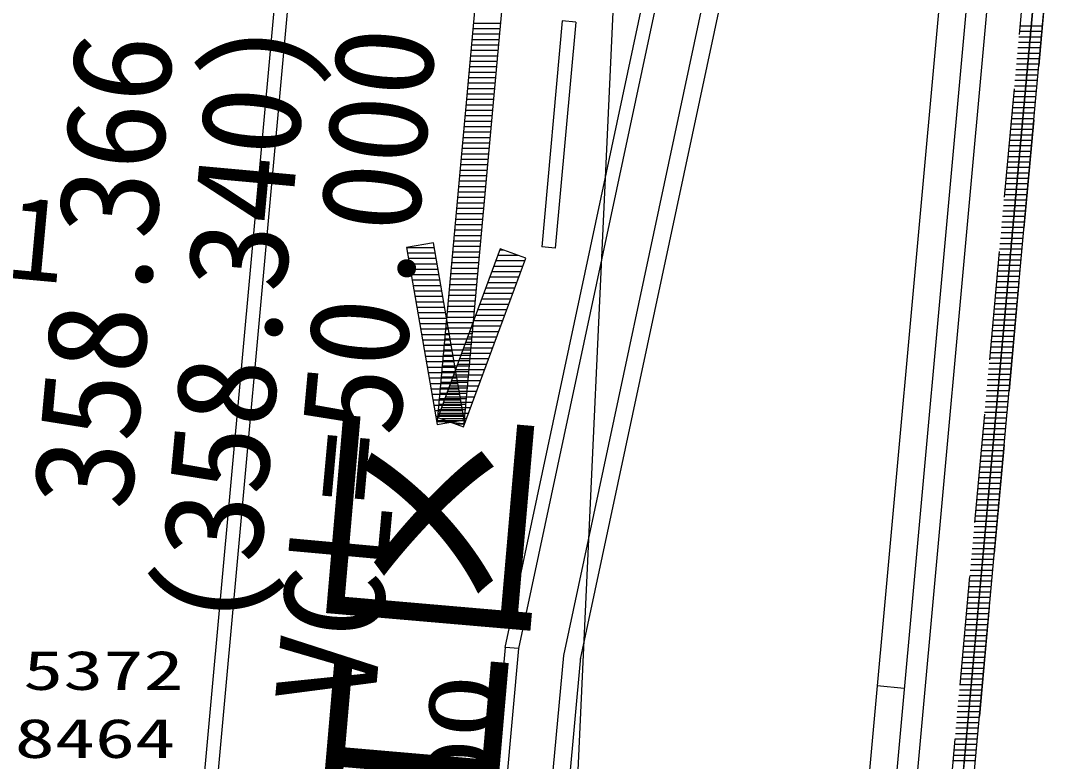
# Model space of a CAD drawing. Units: millimetres on the paper. Extents: x -210 to 190, y -138 to 150.
# Drawn here: x -147.65 to -128.53, y -19.06 to -5.46 of the extents above; entities that cross this region are included whole.
import ezdxf
from ezdxf.enums import TextEntityAlignment as Align

# ---------------------------------------------------------------- set-up
doc = ezdxf.new("R2010")
doc.units = ezdxf.units.MM
doc.linetypes.add('CHAIN2', pattern=[12, 9, -1, 1, -1])
doc.linetypes.add('DASHED2', pattern=[3, 2, -1])
for name, color, linetype in [('0-1_S-街区', 7, 'Continuous'), ('0-2_S-中心線', 7, 'CHAIN2'), ('0-4_S-道路計画', 7, 'Continuous'), ('0-5_S-点字ブロック', 7, 'Continuous'), ('0-6_S-区画線', 7, 'Continuous'), ('0-7_D-STR-BMK-ROW', 7, 'DASHED2'), ('0-8_D-STR-1-計線1_計画', 7, 'Continuous'), ('1-2_D-STR-2-計線2_補助', 7, 'Continuous'), ('1-5_S-座標（新）_2-f_', 4, 'Continuous'), ('1-A_00_工区名', 7, 'Continuous'), ('1-B_D-STR-DIM-3座標', 7, 'Continuous')]:
    doc.layers.add(name, color=color, linetype=linetype)
doc.styles.add('ＭＳ ゴシック', font='')
doc.styles.get('ＭＳ ゴシック').set_extended_font_data('MS Gothic')

msp = doc.modelspace()

# ---------------------------------------------------------------- linework, layer by layer
at = {"layer": '0-1_S-街区'}
msp.add_lwpolyline([(95.269, 33.944), (-43.322, -76.892), (-44.403, -77.757), (-46.476, -79.593), (-48.454, -81.531), (-50.332, -83.566), (-52.105, -85.693), (-53.768, -87.907), (-55.318, -90.201), (-56.751, -92.571), (-58.063, -95.009), (-59.251, -97.511), (-60.311, -100.069), (-61.241, -102.677), (-62.038, -105.329), (-62.701, -108.017), (-63.229, -110.736), (-63.394, -111.898), (-69.929, -117.069), (-132.817, -111.34), (-138.151, -104.938), (-128.982, -4.285)], dxfattribs=at)
at = {"layer": '0-4_S-道路計画'}
for p, q in [((-137.682, -17.117), (-130.383, 17.085)), ((-137.373, -17.183), (-130.073, 17.019)), ((-139.012, -105.206), (-129.759, -3.624)), ((-146.45, -104.182), (-138.508, -16.992)), ((-147.062, -120.084), (-137.682, -17.117)), ((-145.304, -104.286), (-137.367, -17.146))]:
    msp.add_line(p, q, dxfattribs=at)
msp.add_lwpolyline([(-138.508, -16.992), (-131.208, 17.21), (-128.951, 41.992)], dxfattribs=at)
at = {"layer": '0-5_S-点字ブロック'}
for p, q in [((-130.658, -3.757), (-134.518, -46.134)), ((-130.161, -3.809), (-134.02, -46.182)), ((-131.428, -17.723), (-131.926, -17.678))]:
    msp.add_line(p, q, dxfattribs=at)
at = {"layer": '0-6_S-区画線'}
for p, q in [((-146.377, -45.054), (-132.8, 103.999)), ((-138.758, -16.968), (-131.456, 17.247)), ((-137.708, -5.459), (-138.086, -9.609)), ((-137.459, -5.482), (-137.708, -5.459)), ((-138.757, -16.968), (-141.356, -45.511)), ((-138.508, -16.991), (-138.757, -16.968))]:
    msp.add_line(p, q, dxfattribs=at)
for points in [[(-132.8, 103.999), (-133.049, 104.021), (-146.626, -45.031)], [(-137.459, -5.482), (-137.837, -9.631), (-138.086, -9.609)]]:
    msp.add_lwpolyline(points, dxfattribs=at)
at = {"layer": '0-7_D-STR-BMK-ROW'}
for p, q in [((-128.898, -5.655), (-129.316, -5.655)), ((-128.889, -5.555), (-129.307, -5.555)), ((-128.916, -5.855), (-129.334, -5.855)), ((-128.907, -5.755), (-129.325, -5.755)), ((-128.934, -6.055), (-129.353, -6.055)), ((-128.925, -5.955), (-129.344, -5.955)), ((-128.953, -6.255), (-129.371, -6.255)), ((-128.943, -6.155), (-129.362, -6.155)), ((-128.971, -6.455), (-129.389, -6.455)), ((-128.962, -6.355), (-129.38, -6.355)), ((-128.989, -6.655), (-129.407, -6.655)), ((-128.98, -6.555), (-129.398, -6.555)), ((-129.007, -6.855), (-129.426, -6.855)), ((-128.998, -6.755), (-129.416, -6.755)), ((-129.025, -7.055), (-129.444, -7.055)), ((-129.016, -6.955), (-129.435, -6.955)), ((-129.044, -7.255), (-129.462, -7.255)), ((-129.035, -7.155), (-129.453, -7.155)), ((-129.062, -7.455), (-129.48, -7.455)), ((-129.053, -7.355), (-129.471, -7.355)), ((-129.071, -7.555), (-129.489, -7.555)), ((-129.089, -7.755), (-129.508, -7.755)), ((-129.08, -7.655), (-129.498, -7.655)), ((-129.107, -7.955), (-129.526, -7.955)), ((-129.098, -7.855), (-129.517, -7.855)), ((-129.126, -8.155), (-129.544, -8.155)), ((-129.117, -8.055), (-129.535, -8.055)), ((-129.144, -8.355), (-129.562, -8.355)), ((-129.135, -8.255), (-129.553, -8.255)), ((-129.162, -8.555), (-129.58, -8.555)), ((-129.153, -8.455), (-129.571, -8.455)), ((-129.18, -8.755), (-129.599, -8.755)), ((-129.171, -8.655), (-129.59, -8.655)), ((-129.198, -8.955), (-129.617, -8.955)), ((-129.189, -8.855), (-129.608, -8.855)), ((-129.217, -9.155), (-129.635, -9.155)), ((-129.208, -9.055), (-129.626, -9.055)), ((-129.235, -9.355), (-129.653, -9.355)), ((-129.226, -9.255), (-129.644, -9.255)), ((-129.253, -9.555), (-129.672, -9.555)), ((-129.244, -9.455), (-129.662, -9.455)), ((-129.262, -9.655), (-129.681, -9.655)), ((-129.28, -9.855), (-129.699, -9.855)), ((-129.271, -9.755), (-129.69, -9.755)), ((-129.299, -10.055), (-129.717, -10.055)), ((-129.29, -9.955), (-129.708, -9.955)), ((-129.317, -10.255), (-129.735, -10.255)), ((-129.308, -10.155), (-129.726, -10.155)), ((-129.335, -10.455), (-129.754, -10.455)), ((-129.326, -10.355), (-129.744, -10.355)), ((-129.353, -10.655), (-129.772, -10.655)), ((-129.344, -10.555), (-129.763, -10.555)), ((-129.372, -10.855), (-129.79, -10.855)), ((-129.362, -10.755), (-129.781, -10.755)), ((-129.39, -11.055), (-129.808, -11.055)), ((-129.381, -10.955), (-129.799, -10.955)), ((-129.408, -11.255), (-129.826, -11.255)), ((-129.399, -11.155), (-129.817, -11.155)), ((-129.426, -11.455), (-129.845, -11.455)), ((-129.417, -11.355), (-129.835, -11.355)), ((-129.444, -11.655), (-129.863, -11.655)), ((-129.435, -11.555), (-129.854, -11.555)), ((-129.463, -11.855), (-129.881, -11.855)), ((-129.454, -11.755), (-129.872, -11.755)), ((-129.472, -11.955), (-129.89, -11.955)), ((-129.49, -12.155), (-129.908, -12.155)), ((-129.481, -12.055), (-129.899, -12.055)), ((-129.508, -12.355), (-129.927, -12.355)), ((-129.499, -12.255), (-129.917, -12.255)), ((-129.526, -12.555), (-129.945, -12.555)), ((-129.517, -12.455), (-129.936, -12.455)), ((-129.545, -12.755), (-129.963, -12.755)), ((-129.536, -12.655), (-129.954, -12.655)), ((-129.563, -12.955), (-129.981, -12.955)), ((-129.554, -12.855), (-129.972, -12.855)), ((-129.581, -13.155), (-129.999, -13.155)), ((-129.572, -13.055), (-129.99, -13.055)), ((-129.599, -13.355), (-130.018, -13.355)), ((-129.59, -13.255), (-130.009, -13.255)), ((-129.618, -13.555), (-130.036, -13.555)), ((-129.608, -13.455), (-130.027, -13.455)), ((-129.636, -13.755), (-130.054, -13.755)), ((-129.627, -13.655), (-130.045, -13.655)), ((-129.654, -13.955), (-130.072, -13.955)), ((-129.645, -13.855), (-130.063, -13.855)), ((-129.663, -14.055), (-130.081, -14.055)), ((-129.681, -14.255), (-130.1, -14.255)), ((-129.672, -14.155), (-130.091, -14.155)), ((-129.699, -14.455), (-130.118, -14.455)), ((-129.69, -14.355), (-130.109, -14.355)), ((-129.718, -14.655), (-130.136, -14.655)), ((-129.709, -14.555), (-130.127, -14.555)), ((-129.736, -14.855), (-130.154, -14.855)), ((-129.727, -14.755), (-130.145, -14.755)), ((-129.754, -15.055), (-130.173, -15.055)), ((-129.745, -14.955), (-130.163, -14.955)), ((-129.772, -15.255), (-130.191, -15.255)), ((-129.763, -15.155), (-130.182, -15.155)), ((-129.791, -15.455), (-130.209, -15.455)), ((-129.781, -15.355), (-130.2, -15.355)), ((-129.809, -15.655), (-130.227, -15.655)), ((-129.8, -15.555), (-130.218, -15.555)), ((-129.827, -15.855), (-130.245, -15.855)), ((-129.818, -15.755), (-130.236, -15.755)), ((-129.845, -16.055), (-130.264, -16.055)), ((-129.836, -15.955), (-130.255, -15.955)), ((-129.854, -16.155), (-130.273, -16.155)), ((-129.873, -16.355), (-130.291, -16.355)), ((-129.863, -16.255), (-130.282, -16.255)), ((-129.891, -16.555), (-130.309, -16.555)), ((-129.882, -16.455), (-130.3, -16.455)), ((-129.909, -16.755), (-130.327, -16.755)), ((-129.9, -16.655), (-130.318, -16.655)), ((-129.927, -16.955), (-130.346, -16.955)), ((-129.918, -16.855), (-130.336, -16.855)), ((-129.945, -17.155), (-130.364, -17.155)), ((-129.936, -17.055), (-130.355, -17.055)), ((-129.964, -17.355), (-130.382, -17.355)), ((-129.955, -17.255), (-130.373, -17.255)), ((-129.982, -17.555), (-130.4, -17.555)), ((-129.973, -17.455), (-130.391, -17.455)), ((-130, -17.755), (-130.418, -17.755)), ((-129.991, -17.655), (-130.409, -17.655)), ((-130.018, -17.955), (-130.437, -17.955)), ((-130.009, -17.855), (-130.428, -17.855)), ((-130.037, -18.155), (-130.455, -18.155)), ((-130.027, -18.055), (-130.446, -18.055)), ((-130.055, -18.355), (-130.473, -18.355)), ((-130.046, -18.255), (-130.464, -18.255)), ((-130.064, -18.455), (-130.482, -18.455)), ((-130.082, -18.655), (-130.5, -18.655)), ((-130.073, -18.555), (-130.491, -18.555)), ((-130.1, -18.855), (-130.519, -18.855)), ((-130.091, -18.755), (-130.51, -18.755)), ((-130.118, -19.055), (-130.537, -19.055)), ((-130.109, -18.955), (-130.528, -18.955))]:
    msp.add_line(p, q, dxfattribs=at)
msp.add_lwpolyline([(-129.14, -3.718), (-138.366, -105.005), (-137.935, -104.871), (-128.727, -3.78)], close=True, dxfattribs=at)
at = {"layer": '0-8_D-STR-1-計線1_計画'}
msp.add_lwpolyline([(-122.56, 38.658), (-124.554, 16.772), (-128.934, -3.749), (-131.645, -33.514), (-131.337, -33.542)], dxfattribs=at)
at = {"layer": '1-2_D-STR-2-計線2_補助'}
msp.add_lwpolyline([(-124.204, 18.41), (-124.356, 16.742), (-128.735, -3.779), (-131.428, -33.333), (-131.318, -33.343)], dxfattribs=at)
at = {"layer": '1-5_S-座標（新）_2-f_', "color": 7}
msp.add_line((-142.897, -138.43), (-130.675, 127.292), dxfattribs=at)
at = {"layer": '1-A_00_工区名'}
for p, q in [((-138.838, -5.505), (-139.34, -5.505)), ((-138.856, -5.705), (-139.358, -5.705)), ((-138.847, -5.605), (-139.349, -5.605)), ((-138.874, -5.905), (-139.377, -5.905)), ((-138.865, -5.805), (-139.367, -5.805)), ((-138.893, -6.105), (-139.395, -6.105)), ((-138.884, -6.005), (-139.386, -6.005)), ((-138.911, -6.305), (-139.413, -6.305)), ((-138.902, -6.205), (-139.404, -6.205)), ((-138.92, -6.405), (-139.422, -6.405)), ((-138.938, -6.605), (-139.44, -6.605)), ((-138.929, -6.505), (-139.431, -6.505)), ((-138.956, -6.805), (-139.459, -6.805)), ((-138.947, -6.705), (-139.449, -6.705)), ((-138.975, -7.005), (-139.477, -7.005)), ((-138.966, -6.905), (-139.468, -6.905)), ((-138.993, -7.205), (-139.495, -7.205)), ((-138.984, -7.105), (-139.486, -7.105)), ((-139.011, -7.405), (-139.513, -7.405)), ((-139.002, -7.305), (-139.504, -7.305)), ((-139.029, -7.605), (-139.531, -7.605)), ((-139.02, -7.505), (-139.522, -7.505)), ((-139.048, -7.805), (-139.55, -7.805)), ((-139.038, -7.705), (-139.541, -7.705)), ((-139.066, -8.005), (-139.568, -8.005)), ((-139.057, -7.905), (-139.559, -7.905)), ((-139.084, -8.205), (-139.586, -8.205)), ((-139.075, -8.105), (-139.577, -8.105)), ((-139.102, -8.405), (-139.604, -8.405)), ((-139.093, -8.305), (-139.595, -8.305)), ((-139.111, -8.505), (-139.613, -8.505)), ((-139.13, -8.705), (-139.632, -8.705)), ((-139.12, -8.605), (-139.622, -8.605)), ((-139.148, -8.905), (-139.65, -8.905)), ((-139.139, -8.805), (-139.641, -8.805)), ((-139.166, -9.105), (-139.668, -9.105)), ((-139.157, -9.005), (-139.659, -9.005)), ((-139.184, -9.305), (-139.686, -9.305)), ((-139.175, -9.205), (-139.677, -9.205)), ((-139.202, -9.505), (-139.704, -9.505)), ((-139.193, -9.405), (-139.695, -9.405)), ((-140.059, -9.625), (-140.567, -9.625)), ((-140.042, -9.725), (-140.55, -9.725)), ((-139.221, -9.705), (-139.723, -9.705)), ((-139.212, -9.605), (-139.714, -9.605)), ((-138.79, -9.669), (-138.859, -9.669)), ((-140.025, -9.825), (-140.532, -9.825)), ((-140.007, -9.925), (-140.515, -9.925)), ((-139.239, -9.905), (-139.741, -9.905)), ((-139.23, -9.805), (-139.732, -9.805)), ((-138.399, -9.869), (-138.932, -9.869)), ((-138.519, -9.769), (-138.895, -9.769)), ((-139.99, -10.025), (-140.498, -10.025)), ((-139.973, -10.125), (-140.48, -10.125)), ((-139.257, -10.105), (-139.759, -10.105)), ((-139.248, -10.005), (-139.75, -10.005)), ((-138.473, -10.069), (-139.006, -10.069)), ((-138.436, -9.969), (-138.969, -9.969)), ((-139.955, -10.225), (-140.463, -10.225)), ((-139.938, -10.325), (-140.445, -10.325)), ((-139.275, -10.305), (-139.777, -10.305)), ((-139.266, -10.205), (-139.768, -10.205)), ((-138.547, -10.269), (-139.079, -10.269)), ((-138.51, -10.169), (-139.043, -10.169)), ((-139.921, -10.425), (-140.428, -10.425)), ((-139.293, -10.505), (-139.796, -10.505)), ((-139.284, -10.405), (-139.786, -10.405)), ((-138.62, -10.469), (-139.153, -10.469)), ((-138.583, -10.369), (-139.116, -10.369)), ((-139.903, -10.525), (-140.411, -10.525)), ((-139.886, -10.625), (-140.393, -10.625)), ((-139.312, -10.705), (-139.814, -10.705)), ((-139.303, -10.605), (-139.805, -10.605)), ((-138.694, -10.669), (-139.227, -10.669)), ((-138.657, -10.569), (-139.19, -10.569)), ((-139.869, -10.725), (-140.376, -10.725)), ((-139.851, -10.825), (-140.359, -10.825)), ((-139.321, -10.805), (-139.823, -10.805)), ((-138.767, -10.869), (-139.3, -10.869)), ((-138.731, -10.769), (-139.263, -10.769)), ((-139.834, -10.925), (-140.341, -10.925)), ((-139.816, -11.025), (-140.324, -11.025)), ((-139.339, -11.005), (-139.841, -11.005)), ((-139.33, -10.905), (-139.832, -10.905)), ((-138.841, -11.069), (-139.374, -11.069)), ((-138.804, -10.969), (-139.337, -10.969)), ((-139.799, -11.125), (-140.307, -11.125)), ((-139.782, -11.225), (-140.289, -11.225)), ((-139.357, -11.205), (-139.859, -11.205)), ((-139.348, -11.105), (-139.85, -11.105)), ((-138.915, -11.269), (-139.447, -11.269)), ((-138.878, -11.169), (-139.411, -11.169)), ((-139.764, -11.325), (-140.272, -11.325)), ((-139.747, -11.425), (-140.255, -11.425)), ((-139.375, -11.405), (-139.878, -11.405)), ((-139.366, -11.305), (-139.868, -11.305)), ((-138.988, -11.469), (-139.521, -11.469)), ((-138.951, -11.369), (-139.484, -11.369)), ((-139.73, -11.525), (-140.237, -11.525)), ((-139.712, -11.625), (-140.22, -11.625)), ((-139.394, -11.605), (-139.896, -11.605)), ((-139.385, -11.505), (-139.887, -11.505)), ((-139.025, -11.569), (-139.558, -11.569)), ((-139.695, -11.725), (-140.202, -11.725)), ((-139.678, -11.825), (-140.185, -11.825)), ((-139.412, -11.805), (-139.914, -11.805)), ((-139.403, -11.705), (-139.905, -11.705)), ((-139.099, -11.769), (-139.631, -11.769)), ((-139.062, -11.669), (-139.595, -11.669)), ((-139.66, -11.925), (-140.168, -11.925)), ((-139.643, -12.025), (-140.15, -12.025)), ((-139.43, -12.005), (-139.932, -12.005)), ((-139.421, -11.905), (-139.923, -11.905)), ((-139.172, -11.969), (-139.705, -11.969)), ((-139.135, -11.869), (-139.668, -11.869)), ((-139.626, -12.125), (-140.133, -12.125)), ((-139.608, -12.225), (-140.116, -12.225)), ((-139.448, -12.205), (-139.95, -12.205)), ((-139.439, -12.105), (-139.941, -12.105)), ((-139.246, -12.169), (-139.779, -12.169)), ((-139.209, -12.069), (-139.742, -12.069)), ((-139.591, -12.325), (-140.098, -12.325)), ((-139.573, -12.425), (-140.081, -12.425)), ((-139.467, -12.405), (-139.969, -12.405)), ((-139.457, -12.305), (-139.96, -12.305)), ((-139.319, -12.369), (-139.852, -12.369)), ((-139.283, -12.269), (-139.815, -12.269)), ((-139.556, -12.525), (-140.064, -12.525)), ((-139.485, -12.605), (-139.987, -12.605)), ((-139.476, -12.505), (-139.978, -12.505)), ((-139.393, -12.569), (-139.926, -12.569)), ((-139.356, -12.469), (-139.889, -12.469)), ((-139.539, -12.625), (-140.046, -12.625)), ((-139.521, -12.725), (-140.029, -12.725)), ((-139.503, -12.805), (-140.005, -12.805)), ((-139.494, -12.705), (-139.996, -12.705)), ((-139.43, -12.669), (-139.963, -12.669)), ((-139.467, -12.769), (-139.929, -12.769)), ((-139.715, -12.825), (-140.012, -12.825)), ((-139.504, -12.869), (-139.658, -12.869))]:
    msp.add_line(p, q, dxfattribs=at)
for points in [[(-139.508, -12.855), (-137.786, 6.046), (-138.284, 6.091), (-140.005, -12.81)], [(-139.51, -12.79), (-140.075, -9.536), (-140.568, -9.621), (-140.003, -12.875)], [(-139.522, -12.919), (-138.381, -9.819), (-138.85, -9.647), (-139.991, -12.746)]]:
    msp.add_lwpolyline(points, close=True, dxfattribs=at)

# ---------------------------------------------------------------- texts
at = {"layer": '0-2_S-中心線', "color": 4, "style": 'ＭＳ ゴシック'}
for s, height, rotation, p in [('VCL=50.000', 1.833, 84.795, (-140.611, -18.139)), ('358.366', 1.833, 84.795, (-145.087, -14.523)), ('(358.340)', 1.833, 84.795, (-142.823, -16.738)), ('NO.11', 1.529, 354.795, (-152.119, -10.255))]:
    msp.add_text(s, height=height, rotation=rotation, dxfattribs=at).set_placement(p, align=Align.BOTTOM_LEFT)
at = {"layer": '1-5_S-座標（新）_2-f_', "style": 'ＭＳ ゴシック', "width": 1.35}
msp.add_text('Y:-27300.000', height=1.283, rotation=87.366, dxfattribs=at).set_placement((-139.139, -31.63), align=Align.BOTTOM_LEFT)
at = {"layer": '1-A_00_工区名', "color": 4, "style": 'ＭＳ ゴシック'}
msp.add_text('Ｂ工区', height=3.207, rotation=85.058, dxfattribs=at).set_placement((-138.482, -25.841), align=Align.BOTTOM_LEFT)
at = {"layer": '1-B_D-STR-DIM-3座標', "color": 4, "style": 'ＭＳ ゴシック', "width": 1.5}
for s, p in [('X=70811.5372', (-153.503, -17.967)), ('Y=-27291.8464', (-154.395, -19.217))]:
    msp.add_text(s, height=0.7221, dxfattribs=at).set_placement(p, align=Align.BOTTOM_LEFT)

doc.saveas('drawing.dxf')
